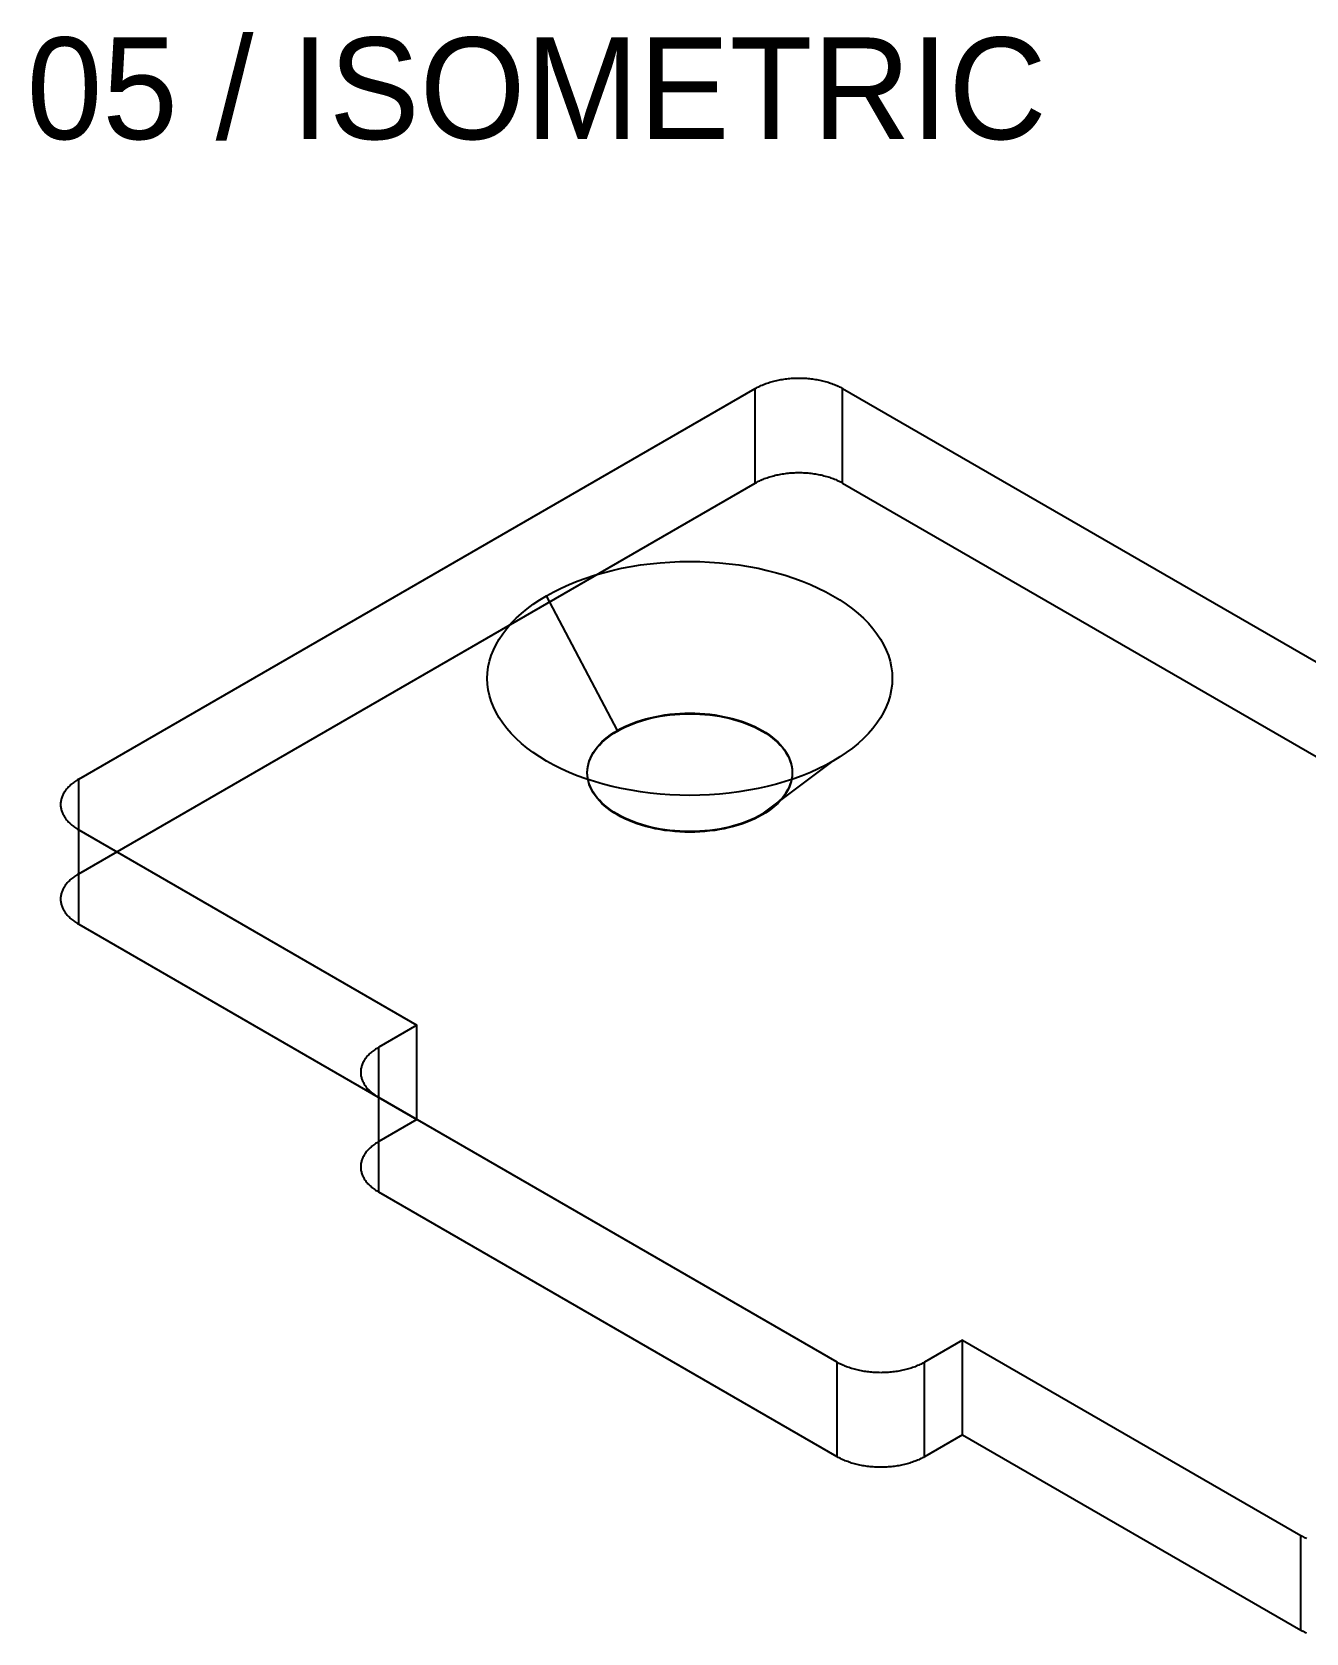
# Model space of a CAD drawing. Header units: inches. Extents: x 0.5 to 33.5, y 0.5 to 21.5.
# Drawn here: x 27.263 to 30.395, y 10.675 to 14.611 of the extents above; entities that cross this region are included whole.
import ezdxf

# ---------------------------------------------------------------- set-up
doc = ezdxf.new("R2010")
doc.units = ezdxf.units.IN
doc.header["$MEASUREMENT"] = 0

msp = doc.modelspace()

# ---------------------------------------------------------------- linework, layer by layer
at = {"layer": 'OUTLINE'}
for p, q in [((27.3778, 12.7738), (29.0413, 13.7343)), ((29.0413, 13.7343), (29.044, 13.7358)), ((29.0413, 13.5019), (29.0413, 13.7343)), ((29.044, 13.7358), (29.0467, 13.7372)), ((29.0467, 13.7372), (29.0495, 13.7386)), ((29.0495, 13.7386), (29.0524, 13.74)), ((29.0524, 13.74), (29.0553, 13.7414)), ((29.0553, 13.7414), (29.0582, 13.7427)), ((29.0582, 13.7427), (29.0613, 13.7439)), ((29.0613, 13.7439), (29.0643, 13.7452)), ((29.0643, 13.7452), (29.0675, 13.7463)), ((29.0675, 13.7463), (29.0706, 13.7475)), ((29.0706, 13.7475), (29.0738, 13.7485)), ((29.0738, 13.7485), (29.0771, 13.7496)), ((29.0771, 13.7496), (29.0804, 13.7506)), ((29.0804, 13.7506), (29.0838, 13.7515)), ((29.0838, 13.7515), (29.0872, 13.7524)), ((29.0872, 13.7524), (29.0906, 13.7532)), ((29.0906, 13.7532), (29.094, 13.754)), ((29.094, 13.754), (29.0975, 13.7548)), ((29.0975, 13.7548), (29.101, 13.7555)), ((29.101, 13.7555), (29.1046, 13.7561)), ((29.1046, 13.7561), (29.1082, 13.7567)), ((29.1082, 13.7567), (29.1118, 13.7573)), ((29.1118, 13.7573), (29.1154, 13.7578)), ((29.1154, 13.7578), (29.119, 13.7582)), ((29.119, 13.7582), (29.1227, 13.7586)), ((29.1227, 13.7586), (29.1264, 13.759)), ((29.1264, 13.759), (29.1301, 13.7593)), ((29.1301, 13.7593), (29.1338, 13.7595)), ((29.1338, 13.7595), (29.1375, 13.7597)), ((29.1375, 13.7597), (29.1412, 13.7598)), ((29.1412, 13.7598), (29.1449, 13.7599)), ((29.1449, 13.7599), (29.1487, 13.7599)), ((29.1487, 13.7599), (29.1524, 13.7599)), ((29.1524, 13.7599), (29.1561, 13.7598)), ((29.1561, 13.7598), (29.1598, 13.7597)), ((29.1598, 13.7597), (29.1635, 13.7595)), ((29.1635, 13.7595), (29.1672, 13.7593)), ((29.1672, 13.7593), (29.1709, 13.759)), ((29.1709, 13.759), (29.1746, 13.7586)), ((29.1746, 13.7586), (29.1783, 13.7582)), ((29.1783, 13.7582), (29.1819, 13.7578)), ((29.1819, 13.7578), (29.1855, 13.7573)), ((29.1855, 13.7573), (29.1891, 13.7567)), ((29.1891, 13.7567), (29.1927, 13.7561)), ((29.1927, 13.7561), (29.1963, 13.7555)), ((29.1963, 13.7555), (29.1998, 13.7548)), ((29.1998, 13.7548), (29.2033, 13.754)), ((29.2033, 13.754), (29.2067, 13.7532)), ((29.2067, 13.7532), (29.2102, 13.7524)), ((29.2102, 13.7524), (29.2136, 13.7515)), ((29.2136, 13.7515), (29.2169, 13.7506)), ((29.2169, 13.7506), (29.2202, 13.7496)), ((29.2202, 13.7496), (29.2235, 13.7485)), ((29.2235, 13.7485), (29.2267, 13.7475)), ((29.2267, 13.7475), (29.2299, 13.7463)), ((29.2299, 13.7463), (29.233, 13.7452)), ((29.233, 13.7452), (29.2361, 13.7439)), ((29.2361, 13.7439), (29.2391, 13.7427)), ((29.2391, 13.7427), (29.242, 13.7414)), ((29.242, 13.7414), (29.2449, 13.74)), ((29.2449, 13.74), (29.2478, 13.7386)), ((29.2478, 13.7386), (29.2506, 13.7372)), ((29.2506, 13.7372), (29.2533, 13.7358)), ((29.2533, 13.7358), (29.256, 13.7343)), ((29.256, 13.7343), (32.2611, 11.9992)), ((29.256, 13.5019), (29.256, 13.7343)), ((27.3778, 12.5414), (29.0413, 13.5019)), ((29.0413, 13.5019), (29.044, 13.5034)), ((29.044, 13.5034), (29.0467, 13.5048)), ((29.0467, 13.5048), (29.0495, 13.5063)), ((29.0495, 13.5063), (29.0524, 13.5077)), ((29.0524, 13.5077), (29.0553, 13.509)), ((29.0553, 13.509), (29.0582, 13.5103)), ((29.0582, 13.5103), (29.0613, 13.5116)), ((29.0613, 13.5116), (29.0643, 13.5128)), ((29.0643, 13.5128), (29.0675, 13.5139)), ((29.0675, 13.5139), (29.0706, 13.5151)), ((29.0706, 13.5151), (29.0738, 13.5162)), ((29.0738, 13.5162), (29.0771, 13.5172)), ((29.0771, 13.5172), (29.0804, 13.5182)), ((29.0804, 13.5182), (29.0838, 13.5191)), ((29.0838, 13.5191), (29.0872, 13.52)), ((29.0872, 13.52), (29.0906, 13.5209)), ((29.0906, 13.5209), (29.094, 13.5217)), ((29.094, 13.5217), (29.0975, 13.5224)), ((29.0975, 13.5224), (29.101, 13.5231)), ((29.101, 13.5231), (29.1046, 13.5238)), ((29.1046, 13.5238), (29.1082, 13.5244)), ((29.1082, 13.5244), (29.1118, 13.5249)), ((29.1118, 13.5249), (29.1154, 13.5254)), ((29.1154, 13.5254), (29.119, 13.5259)), ((29.119, 13.5259), (29.1227, 13.5263)), ((29.1227, 13.5263), (29.1264, 13.5266)), ((29.1264, 13.5266), (29.1301, 13.5269)), ((29.1301, 13.5269), (29.1338, 13.5271)), ((29.1338, 13.5271), (29.1375, 13.5273)), ((29.1375, 13.5273), (29.1412, 13.5274)), ((29.1412, 13.5274), (29.1449, 13.5275)), ((29.1449, 13.5275), (29.1487, 13.5275)), ((29.1487, 13.5275), (29.1524, 13.5275)), ((29.1524, 13.5275), (29.1561, 13.5274)), ((29.1561, 13.5274), (29.1598, 13.5273)), ((29.1598, 13.5273), (29.1635, 13.5271)), ((29.1635, 13.5271), (29.1672, 13.5269)), ((29.1672, 13.5269), (29.1709, 13.5266)), ((29.1709, 13.5266), (29.1746, 13.5263)), ((29.1746, 13.5263), (29.1783, 13.5259)), ((29.1783, 13.5259), (29.1819, 13.5254)), ((29.1819, 13.5254), (29.1855, 13.5249)), ((29.1855, 13.5249), (29.1891, 13.5244)), ((29.1891, 13.5244), (29.1927, 13.5238)), ((29.1927, 13.5238), (29.1963, 13.5231)), ((29.1963, 13.5231), (29.1998, 13.5224)), ((29.1998, 13.5224), (29.2033, 13.5217)), ((29.2033, 13.5217), (29.2067, 13.5209)), ((29.2067, 13.5209), (29.2102, 13.52)), ((29.2102, 13.52), (29.2136, 13.5191)), ((29.2136, 13.5191), (29.2169, 13.5182)), ((29.2169, 13.5182), (29.2202, 13.5172)), ((29.2202, 13.5172), (29.2235, 13.5162)), ((29.2235, 13.5162), (29.2267, 13.5151)), ((29.2267, 13.5151), (29.2299, 13.5139)), ((29.2299, 13.5139), (29.233, 13.5128)), ((29.233, 13.5128), (29.2361, 13.5116)), ((29.2361, 13.5116), (29.2391, 13.5103)), ((29.2391, 13.5103), (29.242, 13.509)), ((29.242, 13.509), (29.2449, 13.5077)), ((29.2449, 13.5077), (29.2478, 13.5063)), ((29.2478, 13.5063), (29.2506, 13.5048)), ((29.2506, 13.5048), (29.2533, 13.5034)), ((29.2533, 13.5034), (29.256, 13.5019)), ((29.256, 13.5019), (32.2611, 11.7668)), ((28.7594, 13.3005), (28.7832, 13.3036)), ((28.7832, 13.3036), (28.8073, 13.306)), ((28.8073, 13.306), (28.8315, 13.3077)), ((28.8315, 13.3077), (28.8559, 13.3087)), ((28.8559, 13.3087), (28.8803, 13.3091)), ((28.8803, 13.3091), (28.9048, 13.3087)), ((28.9048, 13.3087), (28.9291, 13.3077)), ((28.9291, 13.3077), (28.9534, 13.306)), ((28.9534, 13.306), (28.9775, 13.3036)), ((28.9775, 13.3036), (29.0013, 13.3005)), ((28.6038, 13.2606), (28.6244, 13.2682)), ((28.6244, 13.2682), (28.6457, 13.2751)), ((28.6457, 13.2751), (28.6675, 13.2815)), ((28.6675, 13.2815), (28.6898, 13.2872)), ((28.6898, 13.2872), (28.7126, 13.2923)), ((28.7126, 13.2923), (28.7358, 13.2967)), ((28.7358, 13.2967), (28.7594, 13.3005)), ((29.0013, 13.3005), (29.0249, 13.2967)), ((29.0249, 13.2967), (29.0481, 13.2923)), ((29.0481, 13.2923), (29.0709, 13.2872)), ((29.0709, 13.2872), (29.0932, 13.2815)), ((29.0932, 13.2815), (29.115, 13.2751)), ((29.115, 13.2751), (29.1363, 13.2682)), ((29.1363, 13.2682), (29.1569, 13.2606)), ((28.5115, 13.2147), (28.5283, 13.2249)), ((28.5283, 13.2249), (28.546, 13.2346)), ((28.7022, 12.8935), (28.5283, 13.2249)), ((28.546, 13.2346), (28.5645, 13.2438)), ((28.5645, 13.2438), (28.5838, 13.2525)), ((28.5838, 13.2525), (28.6038, 13.2606)), ((29.1569, 13.2606), (29.1769, 13.2525)), ((29.1769, 13.2525), (29.1962, 13.2438)), ((29.1962, 13.2438), (29.2147, 13.2346)), ((29.2147, 13.2346), (29.2324, 13.2249)), ((29.2324, 13.2249), (29.2492, 13.2147)), ((28.4664, 13.1813), (28.4805, 13.1929)), ((28.4805, 13.1929), (28.4955, 13.204)), ((28.4955, 13.204), (28.5115, 13.2147)), ((29.2492, 13.2147), (29.2652, 13.204)), ((29.2652, 13.204), (29.2802, 13.1929)), ((29.2802, 13.1929), (29.2943, 13.1813)), ((28.4204, 13.1316), (28.4303, 13.1445)), ((28.4303, 13.1445), (28.4413, 13.1571)), ((28.4413, 13.1571), (28.4533, 13.1694)), ((28.4533, 13.1694), (28.4664, 13.1813)), ((29.2943, 13.1813), (29.3074, 13.1694)), ((29.3074, 13.1694), (29.3194, 13.1571)), ((29.3194, 13.1571), (29.3304, 13.1445)), ((29.3304, 13.1445), (29.3403, 13.1316)), ((28.3974, 13.0915), (28.4039, 13.1051)), ((28.4039, 13.1051), (28.4116, 13.1185)), ((28.4116, 13.1185), (28.4204, 13.1316)), ((29.3403, 13.1316), (29.3491, 13.1185)), ((29.3491, 13.1185), (29.3568, 13.1051)), ((29.3568, 13.1051), (29.3633, 13.0915)), ((28.3879, 13.0638), (28.3921, 13.0777)), ((28.3921, 13.0777), (28.3974, 13.0915)), ((29.3633, 13.0915), (29.3686, 13.0777)), ((29.3686, 13.0777), (29.3728, 13.0638)), ((28.3825, 13.0216), (28.3831, 13.0357)), ((28.3831, 13.0357), (28.3849, 13.0498)), ((28.3849, 13.0498), (28.3879, 13.0638)), ((29.3728, 13.0638), (29.3758, 13.0498)), ((29.3758, 13.0498), (29.3776, 13.0357)), ((29.3776, 13.0357), (29.3782, 13.0216)), ((28.3831, 13.0075), (28.3825, 13.0216)), ((28.3849, 12.9935), (28.3831, 13.0075)), ((28.3879, 12.9795), (28.3849, 12.9935)), ((29.3758, 12.9935), (29.3728, 12.9795)), ((29.3776, 13.0075), (29.3758, 12.9935)), ((29.3782, 13.0216), (29.3776, 13.0075)), ((28.3921, 12.9656), (28.3879, 12.9795)), ((28.3974, 12.9518), (28.3921, 12.9656)), ((28.4039, 12.9382), (28.3974, 12.9518)), ((29.3633, 12.9518), (29.3568, 12.9382)), ((29.3686, 12.9656), (29.3633, 12.9518)), ((29.3728, 12.9795), (29.3686, 12.9656)), ((28.4116, 12.9248), (28.4039, 12.9382)), ((28.4204, 12.9116), (28.4116, 12.9248)), ((28.4303, 12.8987), (28.4204, 12.9116)), ((28.7303, 12.9075), (28.7404, 12.9116)), ((28.7303, 12.9061), (28.7404, 12.9102)), ((28.7404, 12.9116), (28.7508, 12.9155)), ((28.7404, 12.9102), (28.7508, 12.914)), ((28.7508, 12.9155), (28.7616, 12.919)), ((28.7508, 12.914), (28.7616, 12.9176)), ((28.7616, 12.919), (28.7726, 12.9222)), ((28.7616, 12.9176), (28.7726, 12.9208)), ((28.7726, 12.9222), (28.7839, 12.9251)), ((28.7726, 12.9208), (28.7839, 12.9237)), ((28.7839, 12.9251), (28.7955, 12.9276)), ((28.7839, 12.9237), (28.7955, 12.9262)), ((28.7955, 12.9276), (28.8072, 12.9299)), ((28.7955, 12.9262), (28.8072, 12.9285)), ((28.8072, 12.9299), (28.8191, 12.9318)), ((28.8072, 12.9285), (28.8191, 12.9304)), ((28.8191, 12.9318), (28.8312, 12.9334)), ((28.8191, 12.9304), (28.8312, 12.9319)), ((28.8312, 12.9334), (28.8434, 12.9346)), ((28.8312, 12.9319), (28.8434, 12.9332)), ((28.8434, 12.9346), (28.8557, 12.9355)), ((28.8434, 12.9332), (28.8557, 12.934)), ((28.8557, 12.9355), (28.868, 12.936)), ((28.8557, 12.934), (28.868, 12.9346)), ((28.868, 12.936), (28.8803, 12.9362)), ((28.868, 12.9346), (28.8803, 12.9347)), ((28.8803, 12.9362), (28.8927, 12.936)), ((28.8803, 12.9347), (28.8927, 12.9346)), ((28.8927, 12.936), (28.905, 12.9355)), ((28.8927, 12.9346), (28.905, 12.934)), ((28.905, 12.9355), (28.9173, 12.9346)), ((28.905, 12.934), (28.9173, 12.9332)), ((28.9173, 12.9346), (28.9295, 12.9334)), ((28.9173, 12.9332), (28.9295, 12.9319)), ((28.9295, 12.9334), (28.9416, 12.9318)), ((28.9295, 12.9319), (28.9416, 12.9304)), ((28.9416, 12.9318), (28.9535, 12.9299)), ((28.9416, 12.9304), (28.9535, 12.9285)), ((28.9535, 12.9299), (28.9652, 12.9276)), ((28.9535, 12.9285), (28.9652, 12.9262)), ((28.9652, 12.9276), (28.9768, 12.9251)), ((28.9652, 12.9262), (28.9768, 12.9237)), ((28.9768, 12.9251), (28.9881, 12.9222)), ((28.9768, 12.9237), (28.9881, 12.9208)), ((28.9881, 12.9222), (28.9991, 12.919)), ((28.9881, 12.9208), (28.9991, 12.9176)), ((28.9991, 12.919), (29.0099, 12.9155)), ((28.9991, 12.9176), (29.0099, 12.914)), ((29.0099, 12.9155), (29.0203, 12.9116)), ((29.0099, 12.914), (29.0203, 12.9102)), ((29.0203, 12.9116), (29.0304, 12.9075)), ((29.0203, 12.9102), (29.0304, 12.9061)), ((29.3403, 12.9116), (29.3304, 12.8987)), ((29.3491, 12.9248), (29.3403, 12.9116)), ((29.3568, 12.9382), (29.3491, 12.9248)), ((28.4413, 12.8861), (28.4303, 12.8987)), ((28.4533, 12.8739), (28.4413, 12.8861)), ((28.4664, 12.8619), (28.4533, 12.8739)), ((28.6642, 12.8655), (28.6709, 12.8715)), ((28.6642, 12.8641), (28.6709, 12.8701)), ((28.6709, 12.8715), (28.678, 12.8773)), ((28.6709, 12.8701), (28.678, 12.8759)), ((28.678, 12.8773), (28.6856, 12.883)), ((28.678, 12.8759), (28.6856, 12.8816)), ((28.6856, 12.883), (28.6937, 12.8884)), ((28.6856, 12.8816), (28.6937, 12.887)), ((28.6937, 12.8884), (28.7022, 12.8935)), ((28.6937, 12.887), (28.7022, 12.8921)), ((28.7022, 12.8935), (28.7111, 12.8985)), ((28.7022, 12.8921), (28.7111, 12.8971)), ((28.7022, 12.8921), (28.7022, 12.8935)), ((28.7111, 12.8985), (28.7205, 12.9031)), ((28.7111, 12.8971), (28.7205, 12.9017)), ((28.7205, 12.9031), (28.7303, 12.9075)), ((28.7205, 12.9017), (28.7303, 12.9061)), ((29.0304, 12.9075), (29.0402, 12.9031)), ((29.0304, 12.9061), (29.0402, 12.9017)), ((29.0402, 12.9031), (29.0496, 12.8985)), ((29.0402, 12.9017), (29.0496, 12.8971)), ((29.0496, 12.8985), (29.0585, 12.8935)), ((29.0496, 12.8971), (29.0585, 12.8921)), ((29.0585, 12.8935), (29.067, 12.8884)), ((29.0585, 12.8921), (29.067, 12.887)), ((29.067, 12.8884), (29.0751, 12.883)), ((29.067, 12.887), (29.0751, 12.8816)), ((29.0751, 12.883), (29.0827, 12.8773)), ((29.0751, 12.8816), (29.0827, 12.8759)), ((29.0827, 12.8773), (29.0898, 12.8715)), ((29.0827, 12.8759), (29.0898, 12.8701)), ((29.0898, 12.8715), (29.0965, 12.8655)), ((29.0898, 12.8701), (29.0965, 12.8641)), ((29.3074, 12.8739), (29.2943, 12.8619)), ((29.3194, 12.8861), (29.3074, 12.8739)), ((29.3304, 12.8987), (29.3194, 12.8861)), ((28.4805, 12.8504), (28.4664, 12.8619)), ((28.4955, 12.8393), (28.4805, 12.8504)), ((28.5115, 12.8286), (28.4955, 12.8393)), ((28.6359, 12.826), (28.6392, 12.8329)), ((28.6359, 12.8246), (28.6392, 12.8315)), ((28.6392, 12.8329), (28.6431, 12.8397)), ((28.6392, 12.8315), (28.6431, 12.8383)), ((28.6431, 12.8397), (28.6476, 12.8463)), ((28.6431, 12.8383), (28.6476, 12.8449)), ((28.6476, 12.8463), (28.6526, 12.8529)), ((28.6476, 12.8449), (28.6526, 12.8515)), ((28.6526, 12.8529), (28.6581, 12.8593)), ((28.6526, 12.8515), (28.6581, 12.8578)), ((28.6581, 12.8593), (28.6642, 12.8655)), ((28.6581, 12.8578), (28.6642, 12.8641)), ((29.0965, 12.8655), (29.1026, 12.8593)), ((29.0965, 12.8641), (29.1026, 12.8578)), ((29.1026, 12.8593), (29.1081, 12.8529)), ((29.1026, 12.8578), (29.1081, 12.8515)), ((29.1081, 12.8529), (29.1131, 12.8463)), ((29.1081, 12.8515), (29.1131, 12.8449)), ((29.1131, 12.8463), (29.1176, 12.8397)), ((29.1131, 12.8449), (29.1176, 12.8383)), ((29.1176, 12.8397), (29.1215, 12.8329)), ((29.1176, 12.8383), (29.1215, 12.8315)), ((29.1215, 12.8329), (29.1248, 12.826)), ((29.1215, 12.8315), (29.1248, 12.8246)), ((29.2652, 12.8393), (29.2492, 12.8286)), ((29.2802, 12.8504), (29.2652, 12.8393)), ((29.2943, 12.8619), (29.2802, 12.8504)), ((28.5283, 12.8184), (28.5115, 12.8286)), ((28.546, 12.8087), (28.5283, 12.8184)), ((28.5645, 12.7994), (28.546, 12.8087)), ((28.5838, 12.7908), (28.5645, 12.7994)), ((28.6038, 12.7826), (28.5838, 12.7908)), ((28.6284, 12.7907), (28.6287, 12.7978)), ((28.6284, 12.7893), (28.6287, 12.7964)), ((28.6287, 12.7835), (28.6284, 12.7907)), ((28.6287, 12.7978), (28.6296, 12.8049)), ((28.6287, 12.7964), (28.6296, 12.8035)), ((28.6296, 12.8049), (28.6311, 12.812)), ((28.6296, 12.8035), (28.6311, 12.8106)), ((28.6311, 12.812), (28.6332, 12.8191)), ((28.6311, 12.8106), (28.6332, 12.8176)), ((28.6332, 12.8191), (28.6359, 12.826)), ((28.6332, 12.8176), (28.6359, 12.8246)), ((29.0585, 12.6878), (29.2324, 12.8184)), ((29.1248, 12.826), (29.1275, 12.8191)), ((29.1248, 12.8246), (29.1275, 12.8176)), ((29.1275, 12.8191), (29.1296, 12.812)), ((29.1275, 12.8176), (29.1296, 12.8106)), ((29.1296, 12.812), (29.1311, 12.8049)), ((29.1296, 12.8106), (29.1311, 12.8035)), ((29.1311, 12.8049), (29.132, 12.7978)), ((29.1311, 12.8035), (29.132, 12.7964)), ((29.132, 12.7978), (29.1323, 12.7907)), ((29.132, 12.7964), (29.1323, 12.7893)), ((29.1323, 12.7907), (29.132, 12.7835)), ((29.1769, 12.7908), (29.1569, 12.7826)), ((29.1962, 12.7994), (29.1769, 12.7908)), ((29.2147, 12.8087), (29.1962, 12.7994)), ((29.2324, 12.8184), (29.2147, 12.8087)), ((29.2492, 12.8286), (29.2324, 12.8184)), ((27.3495, 12.7512), (27.3479, 12.7493)), ((27.3513, 12.7531), (27.3495, 12.7512)), ((27.3531, 12.755), (27.3513, 12.7531)), ((27.3549, 12.7569), (27.3531, 12.755)), ((27.3569, 12.7587), (27.3549, 12.7569)), ((27.3589, 12.7605), (27.3569, 12.7587)), ((27.361, 12.7623), (27.3589, 12.7605)), ((27.3632, 12.764), (27.361, 12.7623)), ((27.3655, 12.7657), (27.3632, 12.764)), ((27.3678, 12.7674), (27.3655, 12.7657)), ((27.3702, 12.769), (27.3678, 12.7674)), ((27.3727, 12.7707), (27.3702, 12.769)), ((27.3752, 12.7722), (27.3727, 12.7707)), ((27.3778, 12.7738), (27.3752, 12.7722)), ((27.3778, 12.5414), (27.3778, 12.7738)), ((28.6244, 12.7751), (28.6038, 12.7826)), ((28.6457, 12.7681), (28.6244, 12.7751)), ((28.6287, 12.7821), (28.6284, 12.7893)), ((28.6296, 12.7764), (28.6287, 12.7835)), ((28.6296, 12.775), (28.6287, 12.7821)), ((28.6311, 12.7693), (28.6296, 12.7764)), ((28.6311, 12.7679), (28.6296, 12.775)), ((28.6332, 12.7623), (28.6311, 12.7693)), ((28.6332, 12.7609), (28.6311, 12.7679)), ((28.6359, 12.7553), (28.6332, 12.7623)), ((28.6359, 12.7539), (28.6332, 12.7609)), ((28.6392, 12.7485), (28.6359, 12.7553)), ((28.6392, 12.747), (28.6359, 12.7539)), ((28.6675, 12.7618), (28.6457, 12.7681)), ((28.6898, 12.7561), (28.6675, 12.7618)), ((28.7126, 12.751), (28.6898, 12.7561)), ((28.7358, 12.7466), (28.7126, 12.751)), ((29.0481, 12.751), (29.0249, 12.7466)), ((29.0709, 12.7561), (29.0481, 12.751)), ((29.0932, 12.7618), (29.0709, 12.7561)), ((29.115, 12.7681), (29.0932, 12.7618)), ((29.1363, 12.7751), (29.115, 12.7681)), ((29.1248, 12.7553), (29.1215, 12.7485)), ((29.1248, 12.7539), (29.1215, 12.747)), ((29.1275, 12.7623), (29.1248, 12.7553)), ((29.1275, 12.7609), (29.1248, 12.7539)), ((29.1296, 12.7693), (29.1275, 12.7623)), ((29.1296, 12.7679), (29.1275, 12.7609)), ((29.1311, 12.7764), (29.1296, 12.7693)), ((29.1311, 12.775), (29.1296, 12.7679)), ((29.132, 12.7835), (29.1311, 12.7764)), ((29.132, 12.7821), (29.1311, 12.775)), ((29.1323, 12.7893), (29.132, 12.7821)), ((29.1569, 12.7826), (29.1363, 12.7751)), ((27.3334, 12.714), (27.3333, 12.7118)), ((27.3333, 12.7118), (27.3334, 12.7097)), ((27.3335, 12.7161), (27.3334, 12.714)), ((27.3337, 12.7183), (27.3335, 12.7161)), ((27.3341, 12.7204), (27.3337, 12.7183)), ((27.3345, 12.7225), (27.3341, 12.7204)), ((27.335, 12.7247), (27.3345, 12.7225)), ((27.3356, 12.7268), (27.335, 12.7247)), ((27.3362, 12.7289), (27.3356, 12.7268)), ((27.337, 12.731), (27.3362, 12.7289)), ((27.3379, 12.7331), (27.337, 12.731)), ((27.3388, 12.7352), (27.3379, 12.7331)), ((27.3399, 12.7372), (27.3388, 12.7352)), ((27.341, 12.7393), (27.3399, 12.7372)), ((27.3422, 12.7413), (27.341, 12.7393)), ((27.3435, 12.7433), (27.3422, 12.7413)), ((27.3449, 12.7453), (27.3435, 12.7433)), ((27.3464, 12.7473), (27.3449, 12.7453)), ((27.3479, 12.7493), (27.3464, 12.7473)), ((28.6431, 12.7417), (28.6392, 12.7485)), ((28.6431, 12.7403), (28.6392, 12.747)), ((28.6476, 12.735), (28.6431, 12.7417)), ((28.6476, 12.7336), (28.6431, 12.7403)), ((28.6526, 12.7285), (28.6476, 12.735)), ((28.6526, 12.7271), (28.6476, 12.7336)), ((28.6581, 12.7221), (28.6526, 12.7285)), ((28.6581, 12.7207), (28.6526, 12.7271)), ((28.6642, 12.7159), (28.6581, 12.7221)), ((28.6642, 12.7145), (28.6581, 12.7207)), ((28.6709, 12.7099), (28.6642, 12.7159)), ((28.6709, 12.7084), (28.6642, 12.7145)), ((28.7594, 12.7428), (28.7358, 12.7466)), ((28.7832, 12.7397), (28.7594, 12.7428)), ((28.8073, 12.7373), (28.7832, 12.7397)), ((28.8315, 12.7356), (28.8073, 12.7373)), ((28.8559, 12.7345), (28.8315, 12.7356)), ((28.8803, 12.7342), (28.8559, 12.7345)), ((28.9048, 12.7345), (28.8803, 12.7342)), ((28.9291, 12.7356), (28.9048, 12.7345)), ((28.9534, 12.7373), (28.9291, 12.7356)), ((28.9775, 12.7397), (28.9534, 12.7373)), ((29.0013, 12.7428), (28.9775, 12.7397)), ((29.0249, 12.7466), (29.0013, 12.7428)), ((29.0965, 12.7159), (29.0898, 12.7099)), ((29.0965, 12.7145), (29.0898, 12.7084)), ((29.1026, 12.7221), (29.0965, 12.7159)), ((29.1026, 12.7207), (29.0965, 12.7145)), ((29.1081, 12.7285), (29.1026, 12.7221)), ((29.1081, 12.7271), (29.1026, 12.7207)), ((29.1131, 12.735), (29.1081, 12.7285)), ((29.1131, 12.7336), (29.1081, 12.7271)), ((29.1176, 12.7417), (29.1131, 12.735)), ((29.1176, 12.7403), (29.1131, 12.7336)), ((29.1215, 12.7485), (29.1176, 12.7417)), ((29.1215, 12.747), (29.1176, 12.7403)), ((27.3334, 12.7097), (27.3335, 12.7075)), ((27.3335, 12.7075), (27.3337, 12.7054)), ((27.3337, 12.7054), (27.3341, 12.7032)), ((27.3341, 12.7032), (27.3345, 12.7011)), ((27.3345, 12.7011), (27.335, 12.699)), ((27.335, 12.699), (27.3356, 12.6968)), ((27.3356, 12.6968), (27.3362, 12.6947)), ((27.3362, 12.6947), (27.337, 12.6926)), ((27.337, 12.6926), (27.3379, 12.6905)), ((27.3379, 12.6905), (27.3388, 12.6884)), ((27.3388, 12.6884), (27.3399, 12.6864)), ((27.3399, 12.6864), (27.341, 12.6843)), ((27.341, 12.6843), (27.3422, 12.6823)), ((27.3422, 12.6823), (27.3435, 12.6803)), ((27.3435, 12.6803), (27.3449, 12.6783)), ((27.3449, 12.6783), (27.3464, 12.6763)), ((27.3464, 12.6763), (27.3479, 12.6743)), ((27.3479, 12.6743), (27.3495, 12.6724)), ((27.3495, 12.6724), (27.3513, 12.6705)), ((28.678, 12.704), (28.6709, 12.7099)), ((28.678, 12.7026), (28.6709, 12.7084)), ((28.6856, 12.6984), (28.678, 12.704)), ((28.6856, 12.697), (28.678, 12.7026)), ((28.6937, 12.693), (28.6856, 12.6984)), ((28.6937, 12.6916), (28.6856, 12.697)), ((28.7022, 12.6878), (28.6937, 12.693)), ((28.7022, 12.6864), (28.6937, 12.6916)), ((28.7111, 12.6829), (28.7022, 12.6878)), ((28.7111, 12.6815), (28.7022, 12.6864)), ((28.7205, 12.6782), (28.7111, 12.6829)), ((28.7205, 12.6768), (28.7111, 12.6815)), ((28.7303, 12.6738), (28.7205, 12.6782)), ((28.7303, 12.6724), (28.7205, 12.6768)), ((28.7404, 12.6697), (28.7303, 12.6738)), ((28.7404, 12.6683), (28.7303, 12.6724)), ((29.0304, 12.6738), (29.0203, 12.6697)), ((29.0304, 12.6724), (29.0203, 12.6683)), ((29.0402, 12.6782), (29.0304, 12.6738)), ((29.0402, 12.6768), (29.0304, 12.6724)), ((29.0496, 12.6829), (29.0402, 12.6782)), ((29.0496, 12.6815), (29.0402, 12.6768)), ((29.0585, 12.6878), (29.0496, 12.6829)), ((29.0585, 12.6864), (29.0496, 12.6815)), ((29.067, 12.693), (29.0585, 12.6878)), ((29.067, 12.6916), (29.0585, 12.6864)), ((29.0585, 12.6864), (29.0585, 12.6878)), ((29.0751, 12.6984), (29.067, 12.693)), ((29.0751, 12.697), (29.067, 12.6916)), ((29.0827, 12.704), (29.0751, 12.6984)), ((29.0827, 12.7026), (29.0751, 12.697)), ((29.0898, 12.7099), (29.0827, 12.704)), ((29.0898, 12.7084), (29.0827, 12.7026)), ((27.3513, 12.6705), (27.3531, 12.6686)), ((27.3531, 12.6686), (27.3549, 12.6668)), ((27.3549, 12.6668), (27.3569, 12.6649)), ((27.3569, 12.6649), (27.3589, 12.6631)), ((27.3589, 12.6631), (27.361, 12.6613)), ((27.361, 12.6613), (27.3632, 12.6596)), ((27.3632, 12.6596), (27.3655, 12.6579)), ((27.3655, 12.6579), (27.3678, 12.6562)), ((27.3678, 12.6562), (27.3702, 12.6546)), ((27.3702, 12.6546), (27.3727, 12.653)), ((27.3727, 12.653), (27.3752, 12.6514)), ((27.3752, 12.6514), (27.3778, 12.6498)), ((27.3778, 12.6498), (28.2096, 12.1696)), ((27.3778, 12.4175), (27.3778, 12.6498)), ((28.7508, 12.6659), (28.7404, 12.6697)), ((28.7508, 12.6645), (28.7404, 12.6683)), ((28.7616, 12.6624), (28.7508, 12.6659)), ((28.7616, 12.661), (28.7508, 12.6645)), ((28.7726, 12.6592), (28.7616, 12.6624)), ((28.7726, 12.6578), (28.7616, 12.661)), ((28.7839, 12.6563), (28.7726, 12.6592)), ((28.7839, 12.6549), (28.7726, 12.6578)), ((28.7955, 12.6537), (28.7839, 12.6563)), ((28.7955, 12.6523), (28.7839, 12.6549)), ((28.8072, 12.6515), (28.7955, 12.6537)), ((28.8072, 12.6501), (28.7955, 12.6523)), ((28.8191, 12.6496), (28.8072, 12.6515)), ((28.8191, 12.6482), (28.8072, 12.6501)), ((28.8312, 12.648), (28.8191, 12.6496)), ((28.8312, 12.6466), (28.8191, 12.6482)), ((28.8434, 12.6468), (28.8312, 12.648)), ((28.8434, 12.6454), (28.8312, 12.6466)), ((28.8557, 12.6459), (28.8434, 12.6468)), ((28.8557, 12.6445), (28.8434, 12.6454)), ((28.868, 12.6454), (28.8557, 12.6459)), ((28.868, 12.644), (28.8557, 12.6445)), ((28.8803, 12.6452), (28.868, 12.6454)), ((28.8803, 12.6438), (28.868, 12.644)), ((28.8927, 12.6454), (28.8803, 12.6452)), ((28.8927, 12.644), (28.8803, 12.6438)), ((28.905, 12.6459), (28.8927, 12.6454)), ((28.905, 12.6445), (28.8927, 12.644)), ((28.9173, 12.6468), (28.905, 12.6459)), ((28.9173, 12.6454), (28.905, 12.6445)), ((28.9295, 12.648), (28.9173, 12.6468)), ((28.9295, 12.6466), (28.9173, 12.6454)), ((28.9416, 12.6496), (28.9295, 12.648)), ((28.9416, 12.6482), (28.9295, 12.6466)), ((28.9535, 12.6515), (28.9416, 12.6496)), ((28.9535, 12.6501), (28.9416, 12.6482)), ((28.9652, 12.6537), (28.9535, 12.6515)), ((28.9652, 12.6523), (28.9535, 12.6501)), ((28.9768, 12.6563), (28.9652, 12.6537)), ((28.9768, 12.6549), (28.9652, 12.6523)), ((28.9881, 12.6592), (28.9768, 12.6563)), ((28.9881, 12.6578), (28.9768, 12.6549)), ((28.9991, 12.6624), (28.9881, 12.6592)), ((28.9991, 12.661), (28.9881, 12.6578)), ((29.0099, 12.6659), (28.9991, 12.6624)), ((29.0099, 12.6645), (28.9991, 12.661)), ((29.0203, 12.6697), (29.0099, 12.6659)), ((29.0203, 12.6683), (29.0099, 12.6645)), ((27.3464, 12.5149), (27.3449, 12.513)), ((27.3479, 12.5169), (27.3464, 12.5149)), ((27.3495, 12.5188), (27.3479, 12.5169)), ((27.3513, 12.5207), (27.3495, 12.5188)), ((27.3531, 12.5226), (27.3513, 12.5207)), ((27.3549, 12.5245), (27.3531, 12.5226)), ((27.3569, 12.5263), (27.3549, 12.5245)), ((27.3589, 12.5281), (27.3569, 12.5263)), ((27.361, 12.5299), (27.3589, 12.5281)), ((27.3632, 12.5316), (27.361, 12.5299)), ((27.3655, 12.5334), (27.3632, 12.5316)), ((27.3678, 12.535), (27.3655, 12.5334)), ((27.3702, 12.5367), (27.3678, 12.535)), ((27.3727, 12.5383), (27.3702, 12.5367)), ((27.3752, 12.5399), (27.3727, 12.5383)), ((27.3778, 12.5414), (27.3752, 12.5399)), ((27.3334, 12.4816), (27.3333, 12.4794)), ((27.3333, 12.4794), (27.3334, 12.4773)), ((27.3335, 12.4837), (27.3334, 12.4816)), ((27.3334, 12.4773), (27.3335, 12.4751)), ((27.3337, 12.4859), (27.3335, 12.4837)), ((27.3335, 12.4751), (27.3337, 12.473)), ((27.3341, 12.488), (27.3337, 12.4859)), ((27.3345, 12.4902), (27.3341, 12.488)), ((27.335, 12.4923), (27.3345, 12.4902)), ((27.3356, 12.4944), (27.335, 12.4923)), ((27.3362, 12.4965), (27.3356, 12.4944)), ((27.337, 12.4986), (27.3362, 12.4965)), ((27.3379, 12.5007), (27.337, 12.4986)), ((27.3388, 12.5028), (27.3379, 12.5007)), ((27.3399, 12.5049), (27.3388, 12.5028)), ((27.341, 12.5069), (27.3399, 12.5049)), ((27.3422, 12.509), (27.341, 12.5069)), ((27.3435, 12.511), (27.3422, 12.509)), ((27.3449, 12.513), (27.3435, 12.511)), ((27.3337, 12.473), (27.3341, 12.4708)), ((27.3341, 12.4708), (27.3345, 12.4687)), ((27.3345, 12.4687), (27.335, 12.4666)), ((27.335, 12.4666), (27.3356, 12.4645)), ((27.3356, 12.4645), (27.3362, 12.4623)), ((27.3362, 12.4623), (27.337, 12.4602)), ((27.337, 12.4602), (27.3379, 12.4581)), ((27.3379, 12.4581), (27.3388, 12.4561)), ((27.3388, 12.4561), (27.3399, 12.454)), ((27.3399, 12.454), (27.341, 12.4519)), ((27.341, 12.4519), (27.3422, 12.4499)), ((27.3422, 12.4499), (27.3435, 12.4479)), ((27.3435, 12.4479), (27.3449, 12.4459)), ((27.3449, 12.4459), (27.3464, 12.4439)), ((27.3464, 12.4439), (27.3479, 12.442)), ((27.3479, 12.442), (27.3495, 12.44)), ((27.3495, 12.44), (27.3513, 12.4381)), ((27.3513, 12.4381), (27.3531, 12.4362)), ((27.3531, 12.4362), (27.3549, 12.4344)), ((27.3549, 12.4344), (27.3569, 12.4326)), ((27.3569, 12.4326), (27.3589, 12.4307)), ((27.3589, 12.4307), (27.361, 12.429)), ((27.361, 12.429), (27.3632, 12.4272)), ((27.3632, 12.4272), (27.3655, 12.4255)), ((27.3655, 12.4255), (27.3678, 12.4238)), ((27.3678, 12.4238), (27.3702, 12.4222)), ((27.3702, 12.4222), (27.3727, 12.4206)), ((27.3727, 12.4206), (27.3752, 12.419)), ((27.3752, 12.419), (27.3778, 12.4175)), ((27.3778, 12.4175), (28.2096, 11.9372)), ((28.2096, 12.1696), (28.1157, 12.1154)), ((28.2096, 11.9372), (28.2096, 12.1696)), ((28.0801, 12.0829), (28.0789, 12.0809)), ((28.0814, 12.085), (28.0801, 12.0829)), ((28.0827, 12.087), (28.0814, 12.085)), ((28.0842, 12.0889), (28.0827, 12.087)), ((28.0858, 12.0909), (28.0842, 12.0889)), ((28.0874, 12.0928), (28.0858, 12.0909)), ((28.0891, 12.0947), (28.0874, 12.0928)), ((28.0909, 12.0966), (28.0891, 12.0947)), ((28.0928, 12.0985), (28.0909, 12.0966)), ((28.0947, 12.1003), (28.0928, 12.0985)), ((28.0968, 12.1021), (28.0947, 12.1003)), ((28.0989, 12.1039), (28.0968, 12.1021)), ((28.1011, 12.1056), (28.0989, 12.1039)), ((28.1033, 12.1073), (28.1011, 12.1056)), ((28.1056, 12.109), (28.1033, 12.1073)), ((28.108, 12.1107), (28.1056, 12.109)), ((28.1105, 12.1123), (28.108, 12.1107)), ((28.1131, 12.1138), (28.1105, 12.1123)), ((28.1157, 12.1154), (28.1131, 12.1138)), ((28.1157, 11.883), (28.1157, 12.1154)), ((28.0714, 12.0577), (28.0712, 12.0556)), ((28.0712, 12.0556), (28.0712, 12.0534)), ((28.0712, 12.0534), (28.0712, 12.0513)), ((28.0712, 12.0513), (28.0714, 12.0491)), ((28.0716, 12.0599), (28.0714, 12.0577)), ((28.0714, 12.0491), (28.0716, 12.047)), ((28.0719, 12.062), (28.0716, 12.0599)), ((28.0716, 12.047), (28.0719, 12.0448)), ((28.0723, 12.0641), (28.0719, 12.062)), ((28.0719, 12.0448), (28.0723, 12.0427)), ((28.0728, 12.0663), (28.0723, 12.0641)), ((28.0723, 12.0427), (28.0728, 12.0406)), ((28.0734, 12.0684), (28.0728, 12.0663)), ((28.0741, 12.0705), (28.0734, 12.0684)), ((28.0749, 12.0726), (28.0741, 12.0705)), ((28.0757, 12.0747), (28.0749, 12.0726)), ((28.0767, 12.0768), (28.0757, 12.0747)), ((28.0777, 12.0789), (28.0767, 12.0768)), ((28.0789, 12.0809), (28.0777, 12.0789)), ((28.0728, 12.0406), (28.0734, 12.0384)), ((28.0734, 12.0384), (28.0741, 12.0363)), ((28.0741, 12.0363), (28.0749, 12.0342)), ((28.0749, 12.0342), (28.0757, 12.0321)), ((28.0757, 12.0321), (28.0767, 12.03)), ((28.0767, 12.03), (28.0777, 12.028)), ((28.0777, 12.028), (28.0789, 12.0259)), ((28.0789, 12.0259), (28.0801, 12.0239)), ((28.0801, 12.0239), (28.0814, 12.0219)), ((28.0814, 12.0219), (28.0827, 12.0199)), ((28.0827, 12.0199), (28.0842, 12.0179)), ((28.0842, 12.0179), (28.0858, 12.0159)), ((28.0858, 12.0159), (28.0874, 12.014)), ((28.0874, 12.014), (28.0891, 12.0121)), ((28.0891, 12.0121), (28.0909, 12.0102)), ((28.0909, 12.0102), (28.0928, 12.0084)), ((28.0928, 12.0084), (28.0947, 12.0065)), ((28.0947, 12.0065), (28.0968, 12.0047)), ((28.0968, 12.0047), (28.0989, 12.003)), ((28.0989, 12.003), (28.1011, 12.0012)), ((28.1011, 12.0012), (28.1033, 11.9995)), ((28.1033, 11.9995), (28.1056, 11.9978)), ((28.1056, 11.9978), (28.108, 11.9962)), ((28.108, 11.9962), (28.1105, 11.9946)), ((28.1105, 11.9946), (28.1131, 11.993)), ((28.1131, 11.993), (28.1157, 11.9915)), ((28.1157, 11.7591), (28.1157, 11.9915)), ((29.2426, 11.3408), (28.1157, 11.9915)), ((28.2096, 11.9372), (28.1157, 11.883)), ((28.0777, 11.8465), (28.0767, 11.8444)), ((28.0789, 11.8485), (28.0777, 11.8465)), ((28.0801, 11.8506), (28.0789, 11.8485)), ((28.0814, 11.8526), (28.0801, 11.8506)), ((28.0827, 11.8546), (28.0814, 11.8526)), ((28.0842, 11.8566), (28.0827, 11.8546)), ((28.0858, 11.8585), (28.0842, 11.8566)), ((28.0874, 11.8604), (28.0858, 11.8585)), ((28.0891, 11.8624), (28.0874, 11.8604)), ((28.0909, 11.8642), (28.0891, 11.8624)), ((28.0928, 11.8661), (28.0909, 11.8642)), ((28.0947, 11.8679), (28.0928, 11.8661)), ((28.0968, 11.8697), (28.0947, 11.8679)), ((28.0989, 11.8715), (28.0968, 11.8697)), ((28.1011, 11.8732), (28.0989, 11.8715)), ((28.1033, 11.875), (28.1011, 11.8732)), ((28.1056, 11.8766), (28.1033, 11.875)), ((28.108, 11.8783), (28.1056, 11.8766)), ((28.1105, 11.8799), (28.108, 11.8783)), ((28.1131, 11.8815), (28.1105, 11.8799)), ((28.1157, 11.883), (28.1131, 11.8815)), ((28.0714, 11.8253), (28.0712, 11.8232)), ((28.0712, 11.8232), (28.0712, 11.821)), ((28.0712, 11.821), (28.0712, 11.8189)), ((28.0712, 11.8189), (28.0714, 11.8167)), ((28.0716, 11.8275), (28.0714, 11.8253)), ((28.0714, 11.8167), (28.0716, 11.8146)), ((28.0719, 11.8296), (28.0716, 11.8275)), ((28.0716, 11.8146), (28.0719, 11.8125)), ((28.0723, 11.8318), (28.0719, 11.8296)), ((28.0719, 11.8125), (28.0723, 11.8103)), ((28.0728, 11.8339), (28.0723, 11.8318)), ((28.0723, 11.8103), (28.0728, 11.8082)), ((28.0734, 11.836), (28.0728, 11.8339)), ((28.0728, 11.8082), (28.0734, 11.8061)), ((28.0741, 11.8381), (28.0734, 11.836)), ((28.0734, 11.8061), (28.0741, 11.8039)), ((28.0749, 11.8402), (28.0741, 11.8381)), ((28.0757, 11.8423), (28.0749, 11.8402)), ((28.0767, 11.8444), (28.0757, 11.8423)), ((28.0741, 11.8039), (28.0749, 11.8018)), ((28.0749, 11.8018), (28.0757, 11.7998)), ((28.0757, 11.7998), (28.0767, 11.7977)), ((28.0767, 11.7977), (28.0777, 11.7956)), ((28.0777, 11.7956), (28.0789, 11.7936)), ((28.0789, 11.7936), (28.0801, 11.7915)), ((28.0801, 11.7915), (28.0814, 11.7895)), ((28.0814, 11.7895), (28.0827, 11.7875)), ((28.0827, 11.7875), (28.0842, 11.7855)), ((28.0842, 11.7855), (28.0858, 11.7836)), ((28.0858, 11.7836), (28.0874, 11.7816)), ((28.0874, 11.7816), (28.0891, 11.7797)), ((28.0891, 11.7797), (28.0909, 11.7778)), ((28.0909, 11.7778), (28.0928, 11.776)), ((28.0928, 11.776), (28.0947, 11.7742)), ((28.0947, 11.7742), (28.0968, 11.7724)), ((28.0968, 11.7724), (28.0989, 11.7706)), ((28.0989, 11.7706), (28.1011, 11.7688)), ((28.1011, 11.7688), (28.1033, 11.7671)), ((28.1033, 11.7671), (28.1056, 11.7655)), ((28.1056, 11.7655), (28.108, 11.7638)), ((28.108, 11.7638), (28.1105, 11.7622)), ((28.1105, 11.7622), (28.1131, 11.7606)), ((28.1131, 11.7606), (28.1157, 11.7591)), ((29.2426, 11.1084), (28.1157, 11.7591)), ((29.5511, 11.395), (29.4572, 11.3408)), ((29.5511, 11.1627), (29.5511, 11.395)), ((29.5511, 11.395), (30.3829, 10.9148)), ((29.2452, 11.3393), (29.2426, 11.3408)), ((29.2426, 11.1084), (29.2426, 11.3408)), ((29.248, 11.3378), (29.2452, 11.3393)), ((29.2508, 11.3364), (29.248, 11.3378)), ((29.2536, 11.335), (29.2508, 11.3364)), ((29.2565, 11.3337), (29.2536, 11.335)), ((29.2595, 11.3324), (29.2565, 11.3337)), ((29.4433, 11.3337), (29.4403, 11.3324)), ((29.4462, 11.335), (29.4433, 11.3337)), ((29.449, 11.3364), (29.4462, 11.335)), ((29.4518, 11.3378), (29.449, 11.3364)), ((29.4546, 11.3393), (29.4518, 11.3378)), ((29.4572, 11.3408), (29.4546, 11.3393)), ((29.4572, 11.1084), (29.4572, 11.3408)), ((29.2625, 11.3311), (29.2595, 11.3324)), ((29.2656, 11.3299), (29.2625, 11.3311)), ((29.2687, 11.3287), (29.2656, 11.3299)), ((29.2719, 11.3276), (29.2687, 11.3287)), ((29.2751, 11.3265), (29.2719, 11.3276)), ((29.2783, 11.3255), (29.2751, 11.3265)), ((29.2817, 11.3245), (29.2783, 11.3255)), ((29.285, 11.3236), (29.2817, 11.3245)), ((29.2884, 11.3227), (29.285, 11.3236)), ((29.2918, 11.3218), (29.2884, 11.3227)), ((29.2953, 11.321), (29.2918, 11.3218)), ((29.2988, 11.3203), (29.2953, 11.321)), ((29.3023, 11.3196), (29.2988, 11.3203)), ((29.3058, 11.3189), (29.3023, 11.3196)), ((29.3094, 11.3183), (29.3058, 11.3189)), ((29.313, 11.3178), (29.3094, 11.3183)), ((29.3166, 11.3173), (29.313, 11.3178)), ((29.3203, 11.3168), (29.3166, 11.3173)), ((29.3239, 11.3164), (29.3203, 11.3168)), ((29.3276, 11.3161), (29.3239, 11.3164)), ((29.3313, 11.3158), (29.3276, 11.3161)), ((29.335, 11.3156), (29.3313, 11.3158)), ((29.3387, 11.3154), (29.335, 11.3156)), ((29.3424, 11.3152), (29.3387, 11.3154)), ((29.3462, 11.3152), (29.3424, 11.3152)), ((29.3499, 11.3151), (29.3462, 11.3152)), ((29.3536, 11.3152), (29.3499, 11.3151)), ((29.3573, 11.3152), (29.3536, 11.3152)), ((29.3611, 11.3154), (29.3573, 11.3152)), ((29.3648, 11.3156), (29.3611, 11.3154)), ((29.3685, 11.3158), (29.3648, 11.3156)), ((29.3722, 11.3161), (29.3685, 11.3158)), ((29.3758, 11.3164), (29.3722, 11.3161)), ((29.3795, 11.3168), (29.3758, 11.3164)), ((29.3832, 11.3173), (29.3795, 11.3168)), ((29.3868, 11.3178), (29.3832, 11.3173)), ((29.3904, 11.3183), (29.3868, 11.3178)), ((29.394, 11.3189), (29.3904, 11.3183)), ((29.3975, 11.3196), (29.394, 11.3189)), ((29.401, 11.3203), (29.3975, 11.3196)), ((29.4045, 11.321), (29.401, 11.3203)), ((29.408, 11.3218), (29.4045, 11.321)), ((29.4114, 11.3227), (29.408, 11.3218)), ((29.4148, 11.3236), (29.4114, 11.3227)), ((29.4181, 11.3245), (29.4148, 11.3236)), ((29.4214, 11.3255), (29.4181, 11.3245)), ((29.4247, 11.3265), (29.4214, 11.3255)), ((29.4279, 11.3276), (29.4247, 11.3265)), ((29.4311, 11.3287), (29.4279, 11.3276)), ((29.4342, 11.3299), (29.4311, 11.3287)), ((29.4373, 11.3311), (29.4342, 11.3299)), ((29.4403, 11.3324), (29.4373, 11.3311)), ((29.5511, 11.1627), (29.4572, 11.1084)), ((29.5511, 11.1627), (30.3829, 10.6824)), ((29.2452, 11.1069), (29.2426, 11.1084)), ((29.248, 11.1055), (29.2452, 11.1069)), ((29.2508, 11.104), (29.248, 11.1055)), ((29.2536, 11.1027), (29.2508, 11.104)), ((29.2565, 11.1013), (29.2536, 11.1027)), ((29.2595, 11.1), (29.2565, 11.1013)), ((29.2625, 11.0988), (29.2595, 11.1)), ((29.2656, 11.0975), (29.2625, 11.0988)), ((29.2687, 11.0964), (29.2656, 11.0975)), ((29.4342, 11.0975), (29.4311, 11.0964)), ((29.4373, 11.0988), (29.4342, 11.0975)), ((29.4403, 11.1), (29.4373, 11.0988)), ((29.4433, 11.1013), (29.4403, 11.1)), ((29.4462, 11.1027), (29.4433, 11.1013)), ((29.449, 11.104), (29.4462, 11.1027)), ((29.4518, 11.1055), (29.449, 11.104)), ((29.4546, 11.1069), (29.4518, 11.1055)), ((29.4572, 11.1084), (29.4546, 11.1069)), ((29.2719, 11.0952), (29.2687, 11.0964)), ((29.2751, 11.0942), (29.2719, 11.0952)), ((29.2783, 11.0931), (29.2751, 11.0942)), ((29.2817, 11.0921), (29.2783, 11.0931)), ((29.285, 11.0912), (29.2817, 11.0921)), ((29.2884, 11.0903), (29.285, 11.0912)), ((29.2918, 11.0894), (29.2884, 11.0903)), ((29.2953, 11.0886), (29.2918, 11.0894)), ((29.2988, 11.0879), (29.2953, 11.0886)), ((29.3023, 11.0872), (29.2988, 11.0879)), ((29.3058, 11.0865), (29.3023, 11.0872)), ((29.3094, 11.0859), (29.3058, 11.0865)), ((29.313, 11.0854), (29.3094, 11.0859)), ((29.3166, 11.0849), (29.313, 11.0854)), ((29.3203, 11.0844), (29.3166, 11.0849)), ((29.3239, 11.0841), (29.3203, 11.0844)), ((29.3276, 11.0837), (29.3239, 11.0841)), ((29.3313, 11.0834), (29.3276, 11.0837)), ((29.335, 11.0832), (29.3313, 11.0834)), ((29.3387, 11.083), (29.335, 11.0832)), ((29.3424, 11.0829), (29.3387, 11.083)), ((29.3462, 11.0828), (29.3424, 11.0829)), ((29.3499, 11.0828), (29.3462, 11.0828)), ((29.3536, 11.0828), (29.3499, 11.0828)), ((29.3573, 11.0829), (29.3536, 11.0828)), ((29.3611, 11.083), (29.3573, 11.0829)), ((29.3648, 11.0832), (29.3611, 11.083)), ((29.3685, 11.0834), (29.3648, 11.0832)), ((29.3722, 11.0837), (29.3685, 11.0834)), ((29.3758, 11.0841), (29.3722, 11.0837)), ((29.3795, 11.0844), (29.3758, 11.0841)), ((29.3832, 11.0849), (29.3795, 11.0844)), ((29.3868, 11.0854), (29.3832, 11.0849)), ((29.3904, 11.0859), (29.3868, 11.0854)), ((29.394, 11.0865), (29.3904, 11.0859)), ((29.3975, 11.0872), (29.394, 11.0865)), ((29.401, 11.0879), (29.3975, 11.0872)), ((29.4045, 11.0886), (29.401, 11.0879)), ((29.408, 11.0894), (29.4045, 11.0886)), ((29.4114, 11.0903), (29.408, 11.0894)), ((29.4148, 11.0912), (29.4114, 11.0903)), ((29.4181, 11.0921), (29.4148, 11.0912)), ((29.4214, 11.0931), (29.4181, 11.0921)), ((29.4247, 11.0942), (29.4214, 11.0931)), ((29.4279, 11.0952), (29.4247, 11.0942)), ((29.4311, 11.0964), (29.4279, 11.0952)), ((30.3829, 10.6824), (30.3829, 10.9148)), ((30.3829, 10.9148), (30.3856, 10.9133)), ((30.3856, 10.9133), (30.3883, 10.9118)), ((30.3883, 10.9118), (30.3911, 10.9104)), ((30.3911, 10.9104), (30.3939, 10.909)), ((30.3939, 10.909), (30.3968, 10.9077)), ((30.3829, 10.6824), (30.3856, 10.6809)), ((30.3856, 10.6809), (30.3883, 10.6794)), ((30.3883, 10.6794), (30.3911, 10.678)), ((30.3911, 10.678), (30.3939, 10.6766)), ((30.3939, 10.6766), (30.3968, 10.6753))]:
    msp.add_line(p, q, dxfattribs=at)

# ---------------------------------------------------------------- texts
at = {"layer": 'ANNOTATION'}
msp.add_text('05 / ISOMETRIC', height=0.25, dxfattribs=at).set_placement((27.25, 14.3472))

doc.saveas('drawing.dxf')
